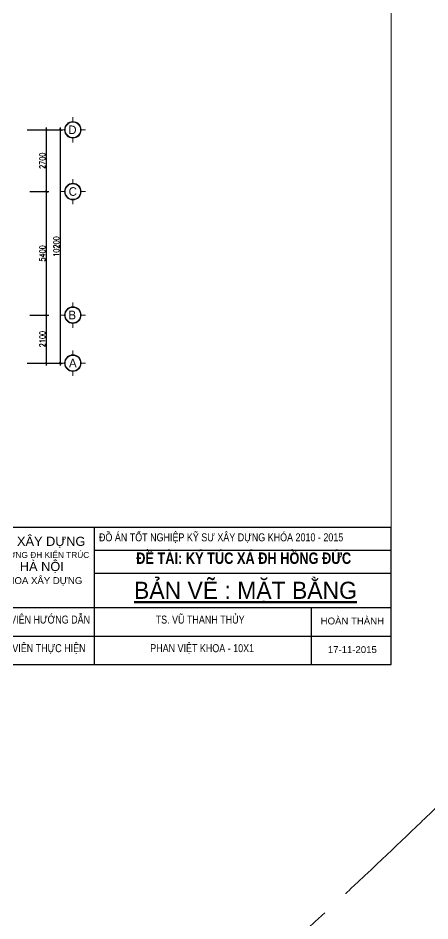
# Model space of a CAD drawing. Header units: millimetres. Extents: x 0 to 8478784, y 0 to 684185.
# Drawn here: x 4076316 to 4094337, y 227316 to 266799 of the extents above; entities that cross this region are included whole.
import ezdxf
from ezdxf.enums import TextEntityAlignment as Align

# ---------------------------------------------------------------- set-up
doc = ezdxf.new("R2010")
doc.units = ezdxf.units.MM
doc.header["$LTSCALE"] = 5000
doc.header["$MEASUREMENT"] = 0
doc.header["$PDMODE"] = 1
doc.header["$PDSIZE"] = -2
doc.linetypes.add('CENTER', pattern=[2, 1.25, -0.25, 0.25, -0.25])
for name, color, linetype, lineweight in [('00-XM.Dim', 8, 'Continuous', 15), ('00-XMT.Axes', 22, 'CENTER', 15), ('00-XMT.Text', 4, 'Continuous', 20), ('02-XMT.Beams', 94, 'Continuous', 25), ('net thay', 7, 'Continuous', 15)]:
    doc.layers.add(name, color=color, linetype=linetype, lineweight=lineweight)
doc.layers.add('_Text', color=4, linetype='Continuous')
doc.layers.add('NHT-KHUNG TEN', color=253, linetype='Continuous')
doc.styles.add('S1', font='VHARIAL.TTF', dxfattribs={"height": 200})
doc.styles.add('VnAvantH', font='VHAVAN.TTF')
doc.styles.add('vnsimli 0.7', font='vnsimli.shx', dxfattribs={"width": 0.75})
doc.dimstyles.new('XMT 1-1-100', dxfattribs={"dimscale": 100, "dimtxt": 2.5, "dimasz": 1, "dimexe": 1, "dimexo": 0, "dimgap": 0.5, "dimtad": 1, "dimdec": 0, "dimzin": 0, "dimdsep": 46, "dimtxsty": 'vnsimli 0.7', "dimblk": 'ARCHTICK', "dimcen": 1.5, "dimdle": 1, "dimclrd": 8, "dimclre": 8, "dimclrt": 116, "dimadec": 0, "dimazin": 0, "dimtfac": 1, "dimtdec": 0, "dimtofl": 0, "dimtmove": 0, "dimatfit": 3, "dimfxl": 0.18, "dimtolj": 1, "dimtzin": 0, "dimarcsym": 0})

# ---------------------------------------------------------------- blocks, each defined once
blk = doc.blocks.new('00-XMT-Axis symbol')
at = {"layer": '00-XMT.Axes', "linetype": 'Continuous'}
for p, q in [((0, 2.9), (0, 4.4)), ((-2.9, 0), (-4.4, 0)), ((2.9, 0), (4.4, 0)), ((0, -2.9), (0, -4.4))]:
    blk.add_line(p, q, dxfattribs=at)
blk.add_circle((0, 0), 2.9, dxfattribs=at)
at = {"layer": '00-XMT.Axes', "color": 7, "linetype": 'Continuous'}
blk.add_circle((0, 0), 2.7, dxfattribs=at)
at = {"layer": '00-XMT.Text', "color": 7, "style": 'VnAvantH'}
blk.add_attdef('00', text='', height=3, dxfattribs=at).set_placement((0.03, -1.47), align=Align.CENTER)
blk = doc.blocks.new('_ArchTick')
at = {"color": 0, "linetype": 'ByBlock', "const_width": 0.15}
blk.add_lwpolyline([(-0.5, -0.5), (0.5, 0.5)], dxfattribs=at)
blk = doc.blocks.new('*D110')
at = {"layer": '00-XM.Dim', "color": 8, "linetype": 'Continuous', "lineweight": -2, "transparency": 16777216}
for p, q in [((4077559, 251610), (4077559, 253910)), ((4076835, 253810), (4077659, 253810)), ((4076835, 251710), (4077659, 251710))]:
    blk.add_line(p, q, dxfattribs=at)
at = {"layer": 'Defpoints', "color": 0, "linetype": 'Continuous', "lineweight": 100, "transparency": 16777216}
for p in [(4076835, 253810), (4077559, 253810), (4076835, 251710)]:
    blk.add_point(p, dxfattribs=at)
at = {"layer": '00-XM.Dim', "color": 8, "linetype": 'Continuous', "lineweight": -2, "transparency": 16777216, "xscale": 100, "yscale": 100, "zscale": 100}
for p, rotation in [((4077559, 253810), 90), ((4077559, 251710), 270)]:
    blk.add_blockref('_ArchTick', p, dxfattribs=dict(at, rotation=rotation))
at = {"layer": '00-XM.Dim', "color": 116, "linetype": 'Continuous', "lineweight": 15, "transparency": 16777216, "insert": (4077384, 252760), "char_height": 250, "attachment_point": 5, "rotation": 90, "style": 'vnsimli 0.7'}
blk.add_mtext('\\A1;2100', dxfattribs=at)
blk = doc.blocks.new('*D111')
at = {"layer": '00-XM.Dim', "color": 8, "linetype": 'Continuous', "lineweight": -2, "transparency": 16777216}
for p, q in [((4076835, 259210), (4077659, 259210)), ((4077559, 253710), (4077559, 259310)), ((4076835, 253810), (4077659, 253810))]:
    blk.add_line(p, q, dxfattribs=at)
at = {"layer": 'Defpoints', "color": 0, "linetype": 'Continuous', "lineweight": 100, "transparency": 16777216}
for p in [(4076835, 259210), (4077559, 259210), (4076835, 253810)]:
    blk.add_point(p, dxfattribs=at)
at = {"layer": '00-XM.Dim', "color": 8, "linetype": 'Continuous', "lineweight": -2, "transparency": 16777216, "xscale": 100, "yscale": 100, "zscale": 100}
for p, rotation in [((4077559, 259210), 90), ((4077559, 253810), 270)]:
    blk.add_blockref('_ArchTick', p, dxfattribs=dict(at, rotation=rotation))
at = {"layer": '00-XM.Dim', "color": 116, "linetype": 'Continuous', "lineweight": 15, "transparency": 16777216, "insert": (4077384, 256510), "char_height": 250, "attachment_point": 5, "rotation": 90, "style": 'vnsimli 0.7'}
blk.add_mtext('\\A1;5400', dxfattribs=at)
blk = doc.blocks.new('*D112')
at = {"layer": '00-XM.Dim', "color": 8, "linetype": 'Continuous', "lineweight": -2, "transparency": 16777216}
for p, q in [((4076835, 261910), (4077659, 261910)), ((4077559, 259110), (4077559, 262010)), ((4076835, 259210), (4077659, 259210))]:
    blk.add_line(p, q, dxfattribs=at)
at = {"layer": 'Defpoints', "color": 0, "linetype": 'Continuous', "lineweight": 100, "transparency": 16777216}
for p in [(4076835, 261910), (4077559, 261910), (4076835, 259210)]:
    blk.add_point(p, dxfattribs=at)
at = {"layer": '00-XM.Dim', "color": 8, "linetype": 'Continuous', "lineweight": -2, "transparency": 16777216, "xscale": 100, "yscale": 100, "zscale": 100}
for p, rotation in [((4077559, 261910), 90), ((4077559, 259210), 270)]:
    blk.add_blockref('_ArchTick', p, dxfattribs=dict(at, rotation=rotation))
at = {"layer": '00-XM.Dim', "color": 116, "linetype": 'Continuous', "lineweight": 15, "transparency": 16777216, "insert": (4077384, 260560), "char_height": 250, "attachment_point": 5, "rotation": 90, "style": 'vnsimli 0.7'}
blk.add_mtext('\\A1;2700', dxfattribs=at)
blk = doc.blocks.new('*D113')
at = {"layer": '00-XM.Dim', "color": 8, "linetype": 'Continuous', "lineweight": -2, "transparency": 16777216}
for p, q in [((4076710, 261910), (4078265, 261910)), ((4078165, 262010), (4078165, 251610)), ((4076710, 251710), (4078265, 251710))]:
    blk.add_line(p, q, dxfattribs=at)
at = {"layer": 'Defpoints', "color": 0, "linetype": 'Continuous', "lineweight": 100, "transparency": 16777216}
for p in [(4076710, 261910), (4076710, 251710), (4078165, 251710)]:
    blk.add_point(p, dxfattribs=at)
at = {"layer": '00-XM.Dim', "color": 8, "linetype": 'Continuous', "lineweight": -2, "transparency": 16777216, "xscale": 100, "yscale": 100, "zscale": 100}
for p, rotation in [((4078165, 261910), 90), ((4078165, 251710), 270)]:
    blk.add_blockref('_ArchTick', p, dxfattribs=dict(at, rotation=rotation))
at = {"layer": '00-XM.Dim', "color": 116, "linetype": 'Continuous', "lineweight": 15, "transparency": 16777216, "insert": (4077990, 256810), "char_height": 250, "attachment_point": 5, "rotation": 90, "style": 'vnsimli 0.7'}
blk.add_mtext('\\A1;10200', dxfattribs=at)

msp = doc.modelspace()

# ---------------------------------------------------------------- linework, layer by layer
at = {"layer": '02-XMT.Beams', "linetype": 'ByBlock', "lineweight": 15}
msp.add_lwpolyline([(4008544, 297924), (4092644, 297924), (4092644, 238524), (4008544, 238524)], close=True, dxfattribs=at)
at = {"layer": 'net thay', "linetype": 'CENTER', "lineweight": 15}
msp.add_circle((3911642, 421190.5), 262994, dxfattribs=at)
at = {"layer": 'NHT-KHUNG TEN'}
msp.add_lwpolyline([(4074644, 238524), (4092644, 238524), (4092644, 244524), (4074644, 244524)], close=True, dxfattribs=at)
for points in [[(4079644, 244524), (4079644, 238524)], [(4079644, 244524), (4079644, 238524)], [(4079644, 243524), (4092644, 243524)], [(4079644, 242524), (4092644, 242524)], [(4074644, 241024), (4092644, 241024)], [(4089144, 241024), (4089144, 238524)], [(4074644, 239774), (4092644, 239774)]]:
    msp.add_lwpolyline(points, dxfattribs=at)

# ---------------------------------------------------------------- block references
at = {"layer": '00-XM.Dim', "linetype": 'CENTER', "lineweight": 15}
ref = msp.add_blockref('00-XMT-Axis symbol', (4078714.8, 261909.9), dxfattribs=dict(at, xscale=-125, yscale=125, zscale=125))
ref.add_attrib('00', 'D', dxfattribs={"layer": '00-XMT.Text', "color": 7, "height": 375, "style": 'VnAvantH'}).set_placement((4078695.3, 261725.9), align=Align.CENTER)
ref = msp.add_blockref('00-XMT-Axis symbol', (4078714.8, 259209.9), dxfattribs=dict(at, xscale=-125, yscale=125, zscale=125))
ref.add_attrib('00', 'C', dxfattribs={"layer": '00-XMT.Text', "color": 7, "height": 375, "style": 'VnAvantH'}).set_placement((4078711.1, 259025.9), align=Align.CENTER)
ref = msp.add_blockref('00-XMT-Axis symbol', (4078714.8, 253809.9), dxfattribs=dict(at, xscale=-125, yscale=125, zscale=125))
ref.add_attrib('00', 'B', dxfattribs={"layer": '00-XMT.Text', "color": 7, "height": 375, "style": 'VnAvantH'}).set_placement((4078688.3, 253625.9), align=Align.CENTER)
ref = msp.add_blockref('00-XMT-Axis symbol', (4078714.8, 251709.9), dxfattribs=dict(at, xscale=-125, yscale=125, zscale=125))
ref.add_attrib('00', 'A', dxfattribs={"layer": '00-XMT.Text', "color": 7, "height": 375, "style": 'VnAvantH'}).set_placement((4078711.6, 251525.9), align=Align.CENTER)

# ---------------------------------------------------------------- texts
at = {"layer": '_Text', "lineweight": 100, "style": 'VnAvantH'}
msp.add_text('%%UB¶N VÏ : mÆt b»ng', height=750, dxfattribs=at).set_placement((4086266.9, 241775), align=Align.MIDDLE_CENTER)
at = {"layer": '_Text', "lineweight": 100, "attachment_point": 1, "style": 'S1'}
for s, insert, char_height, width in [('  bé x©y dùng\\P{\\H0.65x; tr\xadêng ®h kiÕn tróc\\H0.7692x;\\P}         hµ néi{\\H0.75x;\\P     khoa x©y dùng}', (4074996, 244117.7), 400, 4431), ('HOµN THµNH', (4089557, 240583), 300, 3042), ('17-11-2015', (4089868, 239333), 300, 3042)]:
    msp.add_mtext(s, dxfattribs=dict(at, insert=insert, char_height=char_height, width=width))
at = {"layer": '_Text', "lineweight": 100, "attachment_point": 1}
for s, width, insert, char_height in [('\\pxqc;{\\fArial|b0|i0|c0|p34;\\W0.8;ĐỒ ÁN TỐT NGHIỆP KỸ SƯ XÂY DỰNG KHÓA 2010 - 2015}', 12539.348, (4078930.2, 244266.9), 350), ('{\\fArial|b1|i0|c0|p34;\\W0.8;ĐỀ TÀI: KÝ TÚC XÁ ĐH HỒNG ĐỨC}', 13598.481, (4081485.5, 243429.7), 500), ('\\pxql,t24;{\\fArial|b0|i0|c0|p34;\\W0.8;GIÁO VIÊN HƯỚNG DẪN}', 4827.463, (4074884.1, 240670), 350), ('\\pt8400;{\\fArial|b0|i0|c0|p34;\\W0.8;TS. VŨ THANH THỦY}', 4827.463, (4082337.2, 240670), 350), ('\\pxql,t24;{\\fArial|b0|i0|c0|p34;\\W0.8;SINH VIÊN THỰC HIỆN}', 4827.463, (4075022.9, 239420), 350), ('\\pt8400;{\\fArial|b0|i0|c0|p34;\\W0.8;PHAN VIỆT KHOA - 10X1}', 6448.177, (4082099.5, 239420), 350)]:
    msp.add_mtext_dynamic_manual_height_columns(s, width=width, gutter_width=2459.4, heights=[0], dxfattribs=dict(at, insert=insert, char_height=char_height))

# ---------------------------------------------------------------- dimensions: what is measured, and where the dimension line sits
at = {"layer": '00-XM.Dim', "linetype": 'Continuous', "lineweight": 15}
for base, p1, p2, picture, middle in [((4078164.8, 251709.9), (4076709.5, 261909.9), (4076709.5, 251709.9), '*D113', (4077989.8, 256809.9)), ((4077559.3, 261909.9), (4076834.5, 259209.9), (4076834.5, 261909.9), '*D112', (4077384.3, 260559.9)), ((4077559.3, 259209.9), (4076834.5, 253809.9), (4076834.5, 259209.9), '*D111', (4077384.3, 256509.9)), ((4077559.3, 253809.9), (4076834.5, 251709.9), (4076834.5, 253809.9), '*D110', (4077384.3, 252759.9))]:
    dim = msp.add_linear_dim(base=base, p1=p1, p2=p2, angle=90, dimstyle='XMT 1-1-100', dxfattribs=at)
    dim.commit()
    dim.dimension.update_dxf_attribs({"geometry": picture, "text_midpoint": middle})

doc.saveas('drawing.dxf')
